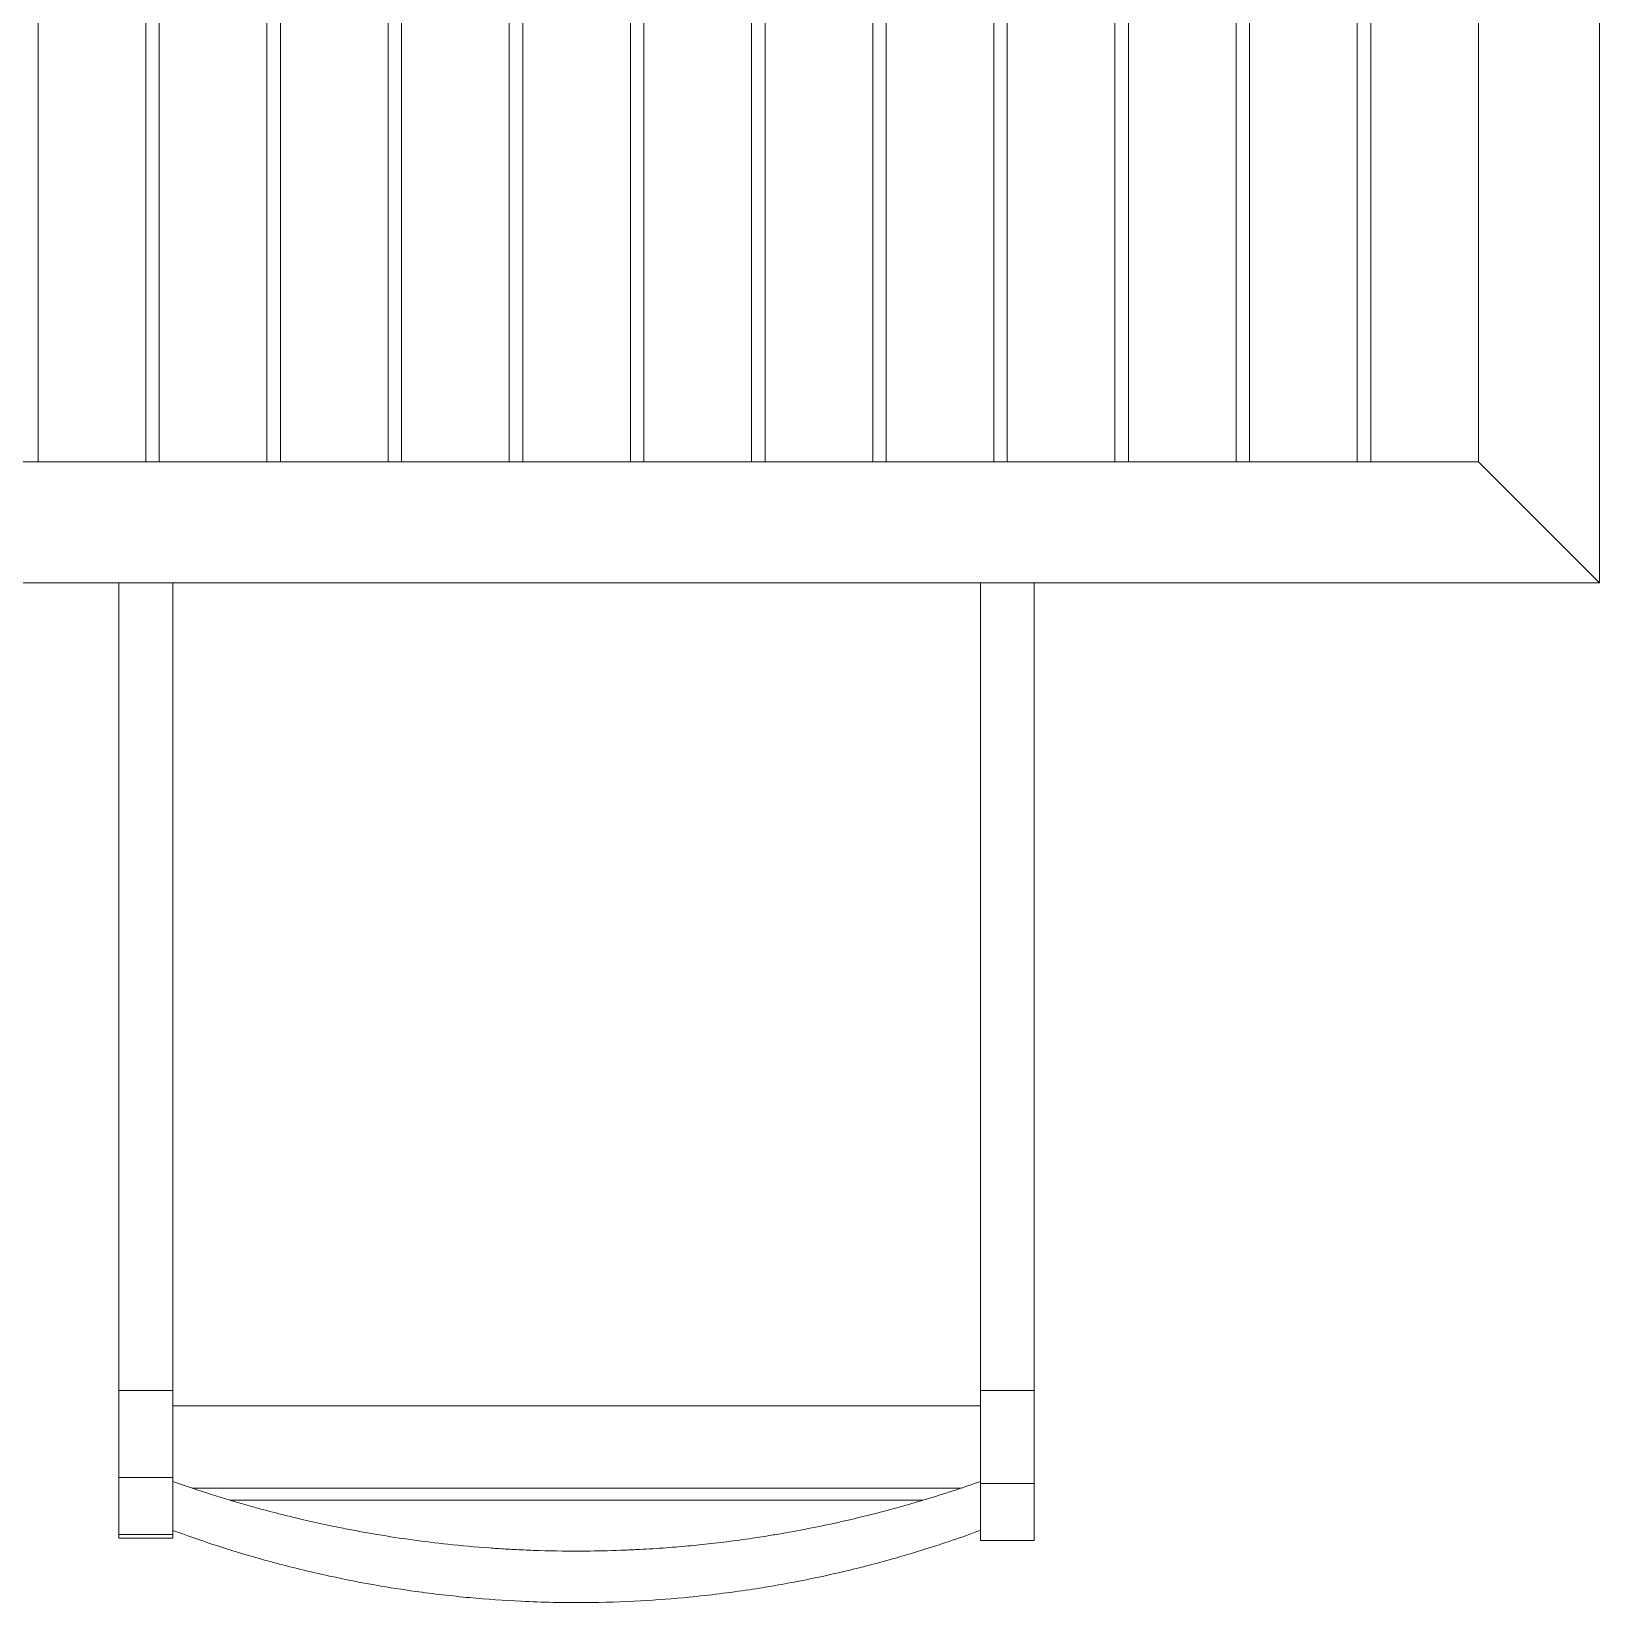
# Model space of a CAD drawing. Header units: metres. Extents: x -217 to -108, y -304 to -188.
# Drawn here: x -165.442 to -164.703, y -225.401 to -224.659 of the extents above; entities that cross this region are included whole.
import ezdxf

# ---------------------------------------------------------------- set-up
doc = ezdxf.new("R2010")
doc.units = ezdxf.units.M
doc.layers.add('I-FURN', color=30, linetype='Continuous', lineweight=9)
doc.layers.add('I-FURN-PNLS', color=30, linetype='Continuous', lineweight=9)

# ---------------------------------------------------------------- blocks, each defined once
blk = doc.blocks.new('Tableset-Outdoor_Reed - Tableset-Outdoor_Reed-797211-Nivel 3')
at = {"layer": 'I-FURN'}
blk.add_line((0.4826, -0.4826), (0.42545, -0.42545), dxfattribs=at)
at = {"layer": 'I-FURN-PNLS'}
for p, q in [((0.4826, -0.4826), (0.4826, 0.4826)), ((-0.254, 0.42545), (-0.254, -0.42545)), ((-0.2032, -0.42545), (-0.2032, 0.42545)), ((-0.19685, 0.42545), (-0.19685, -0.42545)), ((-0.14605, -0.42545), (-0.14605, 0.42545)), ((-0.1397, 0.42545), (-0.1397, -0.42545)), ((-0.0889, -0.42545), (-0.0889, 0.42545)), ((-0.08255, 0.42545), (-0.08255, -0.42545)), ((-0.03175, -0.42545), (-0.03175, 0.42545)), ((-0.0254, 0.42545), (-0.0254, -0.42545)), ((0.0254, -0.42545), (0.0254, 0.42545)), ((0.03175, 0.42545), (0.03175, -0.42545)), ((0.08255, -0.42545), (0.08255, 0.42545)), ((0.0889, 0.42545), (0.0889, -0.42545)), ((0.1397, -0.42545), (0.1397, 0.42545)), ((0.14605, 0.42545), (0.14605, -0.42545)), ((0.19685, -0.42545), (0.19685, 0.42545)), ((0.2032, 0.42545), (0.2032, -0.42545)), ((0.254, -0.42545), (0.254, 0.42545)), ((0.26035, 0.42545), (0.26035, -0.42545)), ((0.31115, -0.42545), (0.31115, 0.42545)), ((0.3175, 0.42545), (0.3175, -0.42545)), ((0.3683, -0.42545), (0.3683, 0.42545)), ((0.37465, 0.42545), (0.37465, -0.42545)), ((0.42545, -0.42545), (0.42545, 0.42545)), ((0.42545, 0.42545), (0.42545, -0.42545)), ((0.42545, -0.42545), (-0.42545, -0.42545)), ((-0.254, -0.42545), (-0.2032, -0.42545)), ((-0.19685, -0.42545), (-0.14605, -0.42545)), ((-0.1397, -0.42545), (-0.0889, -0.42545)), ((-0.08255, -0.42545), (-0.03175, -0.42545)), ((-0.0254, -0.42545), (0.0254, -0.42545)), ((0.03175, -0.42545), (0.08255, -0.42545)), ((0.0889, -0.42545), (0.1397, -0.42545)), ((0.14605, -0.42545), (0.19685, -0.42545)), ((0.2032, -0.42545), (0.254, -0.42545)), ((0.26035, -0.42545), (0.31115, -0.42545)), ((0.3175, -0.42545), (0.3683, -0.42545)), ((0.37465, -0.42545), (0.42545, -0.42545)), ((-0.4826, -0.4826), (0.4826, -0.4826)), ((-0.2159, -0.49192), (-0.2159, -0.4826)), ((-0.1905, -0.4826), (-0.1905, -0.49192)), ((0.1905, -0.48493), (0.1905, -0.4826)), ((0.1905, -0.49516), (0.1905, -0.48493)), ((0.2159, -0.4826), (0.2159, -0.48493)), ((0.2159, -0.48493), (0.2159, -0.49516)), ((-0.2159, -0.49469), (-0.2159, -0.49192)), ((-0.2159, -0.49784), (-0.2159, -0.49469)), ((-0.1905, -0.49192), (-0.1905, -0.49469)), ((-0.1905, -0.49469), (-0.1905, -0.49784)), ((0.1905, -0.50462), (0.1905, -0.49516)), ((0.2159, -0.49516), (0.2159, -0.50462)), ((-0.2159, -0.50152), (-0.2159, -0.49784)), ((-0.2159, -0.50495), (-0.2159, -0.50152)), ((-0.1905, -0.49784), (-0.1905, -0.50152)), ((-0.1905, -0.50152), (-0.1905, -0.50495)), ((-0.2159, -0.50722), (-0.2159, -0.50495)), ((-0.2159, -0.51101), (-0.2159, -0.50722)), ((-0.2159, -0.51352), (-0.2159, -0.51101)), ((-0.1905, -0.50495), (-0.1905, -0.50722)), ((-0.1905, -0.50722), (-0.1905, -0.51101)), ((-0.1905, -0.51101), (-0.1905, -0.51352)), ((0.1905, -0.5116), (0.1905, -0.50462)), ((0.2159, -0.50462), (0.2159, -0.5116)), ((-0.2159, -0.51777), (-0.2159, -0.51352)), ((-0.2159, -0.52087), (-0.2159, -0.51777)), ((-0.1905, -0.51352), (-0.1905, -0.51777)), ((-0.1905, -0.51777), (-0.1905, -0.52087)), ((0.1905, -0.51768), (0.1905, -0.5116)), ((0.1905, -0.52564), (0.1905, -0.51768)), ((0.2159, -0.5116), (0.2159, -0.51768)), ((0.2159, -0.51768), (0.2159, -0.52564)), ((-0.2159, -0.52218), (-0.2159, -0.52087)), ((-0.2159, -0.52417), (-0.2159, -0.52218)), ((-0.2159, -0.52616), (-0.2159, -0.52417)), ((-0.2159, -0.52849), (-0.2159, -0.52616)), ((-0.1905, -0.52087), (-0.1905, -0.52218)), ((-0.1905, -0.52218), (-0.1905, -0.52417)), ((-0.1905, -0.52417), (-0.1905, -0.52616)), ((-0.1905, -0.52616), (-0.1905, -0.52849)), ((0.1905, -0.53095), (0.1905, -0.52564)), ((0.2159, -0.52564), (0.2159, -0.53095)), ((-0.2159, -0.53078), (-0.2159, -0.52849)), ((-0.2159, -0.53326), (-0.2159, -0.53078)), ((-0.2159, -0.53537), (-0.2159, -0.53326)), ((-0.1905, -0.52849), (-0.1905, -0.53078)), ((-0.1905, -0.53078), (-0.1905, -0.53326)), ((-0.1905, -0.53326), (-0.1905, -0.53537)), ((0.1905, -0.53893), (0.1905, -0.53095)), ((0.2159, -0.53095), (0.2159, -0.53893)), ((-0.2159, -0.53734), (-0.2159, -0.53537)), ((-0.2159, -0.54033), (-0.2159, -0.53734)), ((-0.2159, -0.54229), (-0.2159, -0.54033)), ((-0.1905, -0.53537), (-0.1905, -0.53734)), ((-0.1905, -0.53734), (-0.1905, -0.54033)), ((-0.1905, -0.54033), (-0.1905, -0.54229)), ((0.1905, -0.5474), (0.1905, -0.53893)), ((0.2159, -0.53893), (0.2159, -0.5474)), ((-0.2159, -0.54494), (-0.2159, -0.54229)), ((-0.2159, -0.54854), (-0.2159, -0.54494)), ((-0.1905, -0.54229), (-0.1905, -0.54494)), ((-0.1905, -0.54494), (-0.1905, -0.54854)), ((0.1905, -0.55879), (0.1905, -0.5474)), ((0.2159, -0.5474), (0.2159, -0.55879)), ((-0.2159, -0.55184), (-0.2159, -0.54854)), ((-0.2159, -0.55537), (-0.2159, -0.55184)), ((-0.2159, -0.56203), (-0.2159, -0.55537)), ((-0.1905, -0.54854), (-0.1905, -0.55184)), ((-0.1905, -0.55184), (-0.1905, -0.55537)), ((-0.1905, -0.55537), (-0.1905, -0.56203)), ((-0.2159, -0.5687), (-0.2159, -0.56203)), ((-0.1905, -0.56203), (-0.1905, -0.5687)), ((0.1905, -0.56525), (0.1905, -0.55879)), ((0.2159, -0.55879), (0.2159, -0.56525)), ((-0.2159, -0.57473), (-0.2159, -0.5687)), ((-0.1905, -0.5687), (-0.1905, -0.57473)), ((0.1905, -0.57095), (0.1905, -0.56525)), ((0.2159, -0.56525), (0.2159, -0.57095)), ((-0.2159, -0.58076), (-0.2159, -0.57473)), ((-0.1905, -0.57473), (-0.1905, -0.58076)), ((0.1905, -0.57744), (0.1905, -0.57095)), ((0.1905, -0.58543), (0.1905, -0.57744)), ((0.2159, -0.57095), (0.2159, -0.57744)), ((0.2159, -0.57744), (0.2159, -0.58543)), ((-0.2159, -0.59143), (-0.2159, -0.58076)), ((-0.1905, -0.58076), (-0.1905, -0.59143)), ((0.1905, -0.59114), (0.1905, -0.58543)), ((0.2159, -0.58543), (0.2159, -0.59114)), ((-0.2159, -0.59781), (-0.2159, -0.59143)), ((-0.1905, -0.59143), (-0.1905, -0.59781)), ((0.1905, -0.59952), (0.1905, -0.59114)), ((0.2159, -0.59114), (0.2159, -0.59952)), ((-0.2159, -0.60384), (-0.2159, -0.59781)), ((-0.1905, -0.59781), (-0.1905, -0.60384)), ((0.1905, -0.60752), (0.1905, -0.59952)), ((0.2159, -0.59952), (0.2159, -0.60752)), ((-0.2159, -0.61247), (-0.2159, -0.60384)), ((-0.1905, -0.60384), (-0.1905, -0.61247)), ((0.1905, -0.61287), (0.1905, -0.60752)), ((0.2159, -0.60752), (0.2159, -0.61287)), ((-0.2159, -0.62307), (-0.2159, -0.61247)), ((-0.1905, -0.61247), (-0.1905, -0.62307)), ((0.1905, -0.62464), (0.1905, -0.61287)), ((0.2159, -0.61287), (0.2159, -0.62464)), ((-0.2159, -0.62771), (-0.2159, -0.62307)), ((-0.2159, -0.63319), (-0.2159, -0.62771)), ((-0.1905, -0.62307), (-0.1905, -0.62771)), ((-0.1905, -0.62771), (-0.1905, -0.63319)), ((0.1905, -0.63416), (0.1905, -0.62464)), ((0.2159, -0.62464), (0.2159, -0.63416)), ((-0.2159, -0.63838), (-0.2159, -0.63319)), ((-0.1905, -0.63319), (-0.1905, -0.63838)), ((0.1905, -0.6395), (0.1905, -0.63416)), ((0.2159, -0.63416), (0.2159, -0.6395)), ((-0.2159, -0.64242), (-0.2159, -0.63838)), ((-0.2159, -0.64702), (-0.2159, -0.64242)), ((-0.1905, -0.63838), (-0.1905, -0.64242)), ((-0.1905, -0.64242), (-0.1905, -0.64702)), ((0.1905, -0.6475), (0.1905, -0.6395)), ((0.2159, -0.6395), (0.2159, -0.6475)), ((-0.2159, -0.65277), (-0.2159, -0.64702)), ((-0.1905, -0.64702), (-0.1905, -0.65277)), ((0.1905, -0.65436), (0.1905, -0.6475)), ((0.2159, -0.6475), (0.2159, -0.65436)), ((-0.2159, -0.65966), (-0.2159, -0.65277)), ((-0.1905, -0.65277), (-0.1905, -0.65966)), ((0.1905, -0.66083), (0.1905, -0.65436)), ((0.2159, -0.65436), (0.2159, -0.66083)), ((-0.2159, -0.66629), (-0.2159, -0.65966)), ((-0.2159, -0.67233), (-0.2159, -0.66629)), ((-0.1905, -0.65966), (-0.1905, -0.66629)), ((-0.1905, -0.66629), (-0.1905, -0.67233)), ((0.1905, -0.66541), (0.1905, -0.66083)), ((0.1905, -0.67226), (0.1905, -0.66541)), ((0.2159, -0.66083), (0.2159, -0.66541)), ((0.2159, -0.66541), (0.2159, -0.67226)), ((-0.2159, -0.68068), (-0.2159, -0.67233)), ((-0.1905, -0.67233), (-0.1905, -0.68068)), ((0.1905, -0.67912), (0.1905, -0.67226)), ((0.2159, -0.67226), (0.2159, -0.67912)), ((-0.2159, -0.69134), (-0.2159, -0.68068)), ((-0.1905, -0.68068), (-0.1905, -0.69134)), ((0.1905, -0.68597), (0.1905, -0.67912)), ((0.2159, -0.67912), (0.2159, -0.68597)), ((0.1905, -0.69131), (0.1905, -0.68597)), ((0.2159, -0.68597), (0.2159, -0.69131)), ((-0.2159, -0.6945), (-0.2159, -0.69134)), ((-0.2159, -0.69911), (-0.2159, -0.6945)), ((-0.1905, -0.69134), (-0.1905, -0.6945)), ((-0.1905, -0.6945), (-0.1905, -0.69911)), ((0.1905, -0.69968), (0.1905, -0.69131)), ((0.2159, -0.69131), (0.2159, -0.69968)), ((-0.2159, -0.70573), (-0.2159, -0.69911)), ((-0.1905, -0.69911), (-0.1905, -0.70573)), ((0.1905, -0.70844), (0.1905, -0.69968)), ((0.2159, -0.69968), (0.2159, -0.70844)), ((-0.2159, -0.71121), (-0.2159, -0.70573)), ((-0.2159, -0.72012), (-0.2159, -0.71121)), ((-0.1905, -0.70573), (-0.1905, -0.71121)), ((-0.1905, -0.71121), (-0.1905, -0.72012)), ((0.1905, -0.71225), (0.1905, -0.70844)), ((0.2159, -0.70844), (0.2159, -0.71225)), ((0.1905, -0.71758), (0.1905, -0.71225)), ((0.1905, -0.72291), (0.1905, -0.71758)), ((0.2159, -0.71225), (0.2159, -0.71758)), ((0.2159, -0.71758), (0.2159, -0.72291)), ((-0.2159, -0.72387), (-0.2159, -0.72012)), ((-0.2159, -0.73221), (-0.2159, -0.72387)), ((-0.1905, -0.72012), (-0.1905, -0.72387)), ((-0.1905, -0.72387), (-0.1905, -0.73221)), ((0.1905, -0.72823), (0.1905, -0.72291)), ((0.2159, -0.72291), (0.2159, -0.72823)), ((-0.2159, -0.73943), (-0.2159, -0.73221)), ((-0.1905, -0.73221), (-0.1905, -0.73943)), ((0.1905, -0.73394), (0.1905, -0.72823)), ((0.2159, -0.72823), (0.2159, -0.73394)), ((-0.2159, -0.74489), (-0.2159, -0.73943)), ((-0.1905, -0.73943), (-0.1905, -0.74489)), ((0.1905, -0.73774), (0.1905, -0.73394)), ((0.1905, -0.74382), (0.1905, -0.73774)), ((0.2159, -0.73394), (0.2159, -0.73774)), ((0.2159, -0.73774), (0.2159, -0.74382)), ((-0.2159, -0.75064), (-0.2159, -0.74489)), ((-0.1905, -0.74489), (-0.1905, -0.75064)), ((0.1905, -0.75066), (0.1905, -0.74382)), ((0.2159, -0.74382), (0.2159, -0.75066)), ((-0.2159, -0.75582), (-0.2159, -0.75064)), ((-0.2159, -0.75755), (-0.2159, -0.75582)), ((-0.1905, -0.75064), (-0.1905, -0.75582)), ((-0.1905, -0.75582), (-0.1905, -0.75755)), ((0.1905, -0.7537), (0.1905, -0.75066)), ((0.1905, -0.75864), (0.1905, -0.7537)), ((0.2159, -0.75066), (0.2159, -0.7537)), ((0.2159, -0.7537), (0.2159, -0.75864)), ((-0.2159, -0.76387), (-0.2159, -0.75755)), ((-0.1905, -0.75755), (-0.1905, -0.76387)), ((0.1905, -0.7613), (0.1905, -0.75864)), ((0.1905, -0.7659), (0.1905, -0.7613)), ((0.2159, -0.75864), (0.2159, -0.7613)), ((0.2159, -0.7613), (0.2159, -0.7659)), ((-0.2159, -0.76707), (-0.2159, -0.76387)), ((-0.2159, -0.77254), (-0.2159, -0.76707)), ((-0.1905, -0.76387), (-0.1905, -0.76707)), ((-0.1905, -0.76707), (-0.1905, -0.77254)), ((0.1905, -0.77085), (0.1905, -0.7659)), ((0.2159, -0.7659), (0.2159, -0.77085)), ((-0.2159, -0.77743), (-0.2159, -0.77254)), ((-0.2159, -0.7826), (-0.2159, -0.77743)), ((-0.1905, -0.77254), (-0.1905, -0.77743)), ((-0.1905, -0.77743), (-0.1905, -0.7826)), ((0.1905, -0.77617), (0.1905, -0.77085)), ((0.1905, -0.78598), (0.1905, -0.77617)), ((0.2159, -0.77085), (0.2159, -0.77617)), ((0.2159, -0.77617), (0.2159, -0.78598)), ((-0.2159, -0.78835), (-0.2159, -0.7826)), ((-0.1905, -0.7826), (-0.1905, -0.78835)), ((-0.2159, -0.79642), (-0.2159, -0.78835)), ((-0.1905, -0.78835), (-0.1905, -0.79642)), ((0.1905, -0.80284), (0.1905, -0.78598)), ((0.2159, -0.78598), (0.2159, -0.80284)), ((-0.2159, -0.80132), (-0.2159, -0.79642)), ((-0.1905, -0.79642), (-0.1905, -0.80132)), ((-0.2159, -0.80678), (-0.2159, -0.80132)), ((-0.2159, -0.81309), (-0.2159, -0.80678)), ((-0.1905, -0.80132), (-0.1905, -0.80678)), ((-0.1905, -0.80678), (-0.1905, -0.81309)), ((0.1905, -0.80971), (0.1905, -0.80284)), ((0.2159, -0.80284), (0.2159, -0.80971)), ((-0.2159, -0.81739), (-0.2159, -0.81309)), ((-0.1905, -0.81309), (-0.1905, -0.81739)), ((0.1905, -0.8219), (0.1905, -0.80971)), ((0.2159, -0.80971), (0.2159, -0.8219)), ((-0.2159, -0.82094), (-0.2159, -0.81739)), ((-0.2159, -0.8261), (-0.2159, -0.82094)), ((-0.1905, -0.81739), (-0.1905, -0.82094)), ((-0.1905, -0.82094), (-0.1905, -0.8261)), ((0.1905, -0.83104), (0.1905, -0.8219)), ((0.2159, -0.8219), (0.2159, -0.83104)), ((-0.2159, -0.83154), (-0.2159, -0.8261)), ((-0.1905, -0.8261), (-0.1905, -0.83154)), ((-0.2159, -0.83732), (-0.2159, -0.83154)), ((-0.2159, -0.84108), (-0.2159, -0.83732)), ((-0.1905, -0.83154), (-0.1905, -0.83732)), ((-0.1905, -0.83732), (-0.1905, -0.84108)), ((0.1905, -0.84321), (0.1905, -0.83104)), ((0.2159, -0.83104), (0.2159, -0.84321)), ((-0.2159, -0.84309), (-0.2159, -0.84108)), ((-0.2159, -0.84971), (-0.2159, -0.84309)), ((-0.1905, -0.84108), (-0.1905, -0.84309)), ((-0.1905, -0.84309), (-0.1905, -0.84971)), ((0.1905, -0.86394), (0.1905, -0.84321)), ((0.2159, -0.84321), (0.2159, -0.86394)), ((-0.2159, -0.85402), (-0.2159, -0.84971)), ((-0.1905, -0.84971), (-0.1905, -0.85402)), ((-0.2159, -0.85917), (-0.2159, -0.85402)), ((-0.2159, -0.86358), (-0.2159, -0.85917)), ((-0.1905, -0.85402), (-0.1905, -0.85917)), ((-0.1905, -0.85917), (-0.1905, -0.86358)), ((-0.1905, -0.86351), (-0.2159, -0.86351)), ((-0.2159, -0.86428), (-0.2159, -0.86358)), ((-0.2159, -0.8658), (-0.2159, -0.86428)), ((-0.2159, -0.86733), (-0.2159, -0.8658)), ((-0.1905, -0.86358), (-0.1905, -0.86428)), ((-0.1905, -0.86428), (-0.1905, -0.8658)), ((-0.1905, -0.8658), (-0.1905, -0.86733)), ((0.2159, -0.86351), (0.1905, -0.86351)), ((0.1905, -0.86423), (0.1905, -0.86373)), ((0.1905, -0.86644), (0.1905, -0.86423)), ((0.1905, -0.86779), (0.1905, -0.86644)), ((0.2159, -0.86373), (0.2159, -0.86423)), ((0.2159, -0.86423), (0.2159, -0.86644)), ((0.2159, -0.86644), (0.2159, -0.86779)), ((-0.2159, -0.86944), (-0.2159, -0.86733)), ((-0.2159, -0.87301), (-0.2159, -0.86944)), ((-0.2159, -0.87634), (-0.2159, -0.87301)), ((-0.1905, -0.86733), (-0.1905, -0.86944)), ((-0.1905, -0.86944), (-0.1905, -0.87301)), ((-0.1905, -0.87083), (0.1905, -0.87083)), ((-0.1905, -0.87301), (-0.1905, -0.87634)), ((0.1905, -0.86864), (0.1905, -0.86779)), ((0.1905, -0.87014), (0.1905, -0.86864)), ((0.1905, -0.87243), (0.1905, -0.87014)), ((0.1905, -0.87529), (0.1905, -0.87243)), ((0.2159, -0.86779), (0.2159, -0.86864)), ((0.2159, -0.86864), (0.2159, -0.87014)), ((0.2159, -0.87014), (0.2159, -0.87243)), ((0.2159, -0.87243), (0.2159, -0.87529)), ((-0.2159, -0.88022), (-0.2159, -0.87634)), ((-0.2159, -0.88234), (-0.2159, -0.88022)), ((-0.1905, -0.87634), (-0.1905, -0.88022)), ((-0.1905, -0.88022), (-0.1905, -0.88234)), ((0.1905, -0.87853), (0.1905, -0.87529)), ((0.1905, -0.88172), (0.1905, -0.87853)), ((0.1905, -0.88484), (0.1905, -0.88172)), ((0.2159, -0.87529), (0.2159, -0.87853)), ((0.2159, -0.87853), (0.2159, -0.88172)), ((0.2159, -0.88172), (0.2159, -0.88484)), ((-0.2159, -0.88519), (-0.2159, -0.88234)), ((-0.2159, -0.88737), (-0.2159, -0.88519)), ((-0.2159, -0.89035), (-0.2159, -0.88737)), ((-0.1905, -0.88234), (-0.1905, -0.88519)), ((-0.1905, -0.88519), (-0.1905, -0.88737)), ((-0.1905, -0.88737), (-0.1905, -0.89035)), ((0.1905, -0.88829), (0.1905, -0.88484)), ((0.1905, -0.89179), (0.1905, -0.88829)), ((0.2159, -0.88484), (0.2159, -0.88829)), ((0.2159, -0.88829), (0.2159, -0.89179)), ((-0.2159, -0.89332), (-0.2159, -0.89035)), ((-0.2159, -0.89612), (-0.2159, -0.89332)), ((-0.2159, -0.90463), (-0.2159, -0.89612)), ((-0.1905, -0.89035), (-0.1905, -0.89332)), ((-0.1905, -0.89332), (-0.1905, -0.89612)), ((-0.1905, -0.89612), (-0.1905, -0.90463)), ((0.1905, -0.89531), (0.1905, -0.89179)), ((0.1905, -0.89844), (0.1905, -0.89531)), ((0.2159, -0.89179), (0.2159, -0.89531)), ((0.2159, -0.89531), (0.2159, -0.89844)), ((0.1905, -0.90202), (0.1905, -0.89844)), ((0.1905, -0.90647), (0.1905, -0.90202)), ((0.2159, -0.89844), (0.2159, -0.90202)), ((0.2159, -0.90202), (0.2159, -0.9075)), ((-0.2159, -0.93144), (-0.2159, -0.90463)), ((-0.2159, -0.90463), (-0.1905, -0.90463)), ((-0.1905, -0.90463), (-0.1905, -0.93144)), ((-0.18131, -0.90965), (0.18132, -0.90965)), ((0.1905, -0.90727), (0.1905, -0.90647)), ((0.1905, -0.90727), (0.1905, -0.90647)), ((0.1905, -0.9075), (0.1905, -0.90727)), ((0.1905, -0.93438), (0.1905, -0.9075)), ((0.1905, -0.9075), (0.2159, -0.9075)), ((0.2159, -0.9075), (0.2159, -0.93438)), ((-0.16353, -0.91529), (0.16358, -0.91529)), ((-0.2159, -0.93317), (-0.2159, -0.93144)), ((-0.2159, -0.93144), (-0.1905, -0.93144)), ((-0.2159, -0.93317), (-0.1905, -0.93317)), ((-0.1905, -0.93144), (-0.1905, -0.93317)), ((0.1905, -0.93438), (0.2159, -0.93438))]:
    blk.add_line(p, q, dxfattribs=at)
for centre, radius, start, end in [((0, -0.37102), 0.56833, 250.41563, 251.60025), ((0, -0.37102), 0.56833, 251.60025, 252.41509), ((0, -0.37102), 0.56833, 287.16587, 288.54831), ((0, -0.37102), 0.56833, 288.54831, 289.58437), ((0, -0.37102), 0.56833, 252.41509, 253.27754), ((0, -0.37102), 0.56833, 253.27754, 254.00393), ((0, -0.37102), 0.56833, 254.00393, 254.66165), ((0, -0.37102), 0.56833, 284.68493, 285.6515), ((0, -0.37102), 0.56833, 285.6515, 286.06578), ((0, -0.37102), 0.56833, 286.06578, 287.16587), ((0, -0.37102), 0.56833, 254.66165, 255.84258), ((0, -0.37102), 0.56833, 255.84258, 256.90649), ((0, -0.37102), 0.56833, 256.90649, 258.0728), ((0, -0.37102), 0.56833, 282.16375, 283.41549), ((0, -0.37102), 0.56833, 283.41549, 283.9519), ((0, -0.37102), 0.56833, 283.9519, 284.68493), ((0, -0.41393), 0.54969, 249.7229, 251.81297), ((0, -0.37102), 0.56833, 258.0728, 258.94317), ((0, -0.37102), 0.56833, 258.94317, 259.70227), ((0, -0.37102), 0.56833, 259.70227, 260.48201), ((0, -0.37102), 0.56833, 260.48201, 262.17268), ((0, -0.37102), 0.56833, 277.77948, 278.38897), ((0, -0.37102), 0.56833, 278.38897, 279.30268), ((0, -0.37102), 0.56833, 279.30268, 279.99954), ((0, -0.37102), 0.56833, 279.99954, 281.44019), ((0, -0.37102), 0.56833, 281.44019, 282.16375), ((0, -0.41393), 0.54969, 288.81206, 290.2771), ((0, -0.41393), 0.54969, 251.81297, 253.85662), ((0, -0.37102), 0.56833, 262.17268, 263.86285), ((0, -0.37102), 0.56833, 263.86285, 265.85324), ((0, -0.37102), 0.56833, 265.85324, 266.2252), ((0, -0.37102), 0.56833, 266.2252, 267.0165), ((0, -0.37102), 0.56833, 267.0165, 267.94162), ((0, -0.37102), 0.56833, 267.94162, 270.15731), ((0, -0.37102), 0.56833, 270.15731, 270.6452), ((0, -0.37102), 0.56833, 270.6452, 272.30719), ((0, -0.37102), 0.56833, 272.30719, 272.99091), ((0, -0.37102), 0.56833, 272.99091, 274.26814), ((0, -0.37102), 0.56833, 274.26814, 275.44886), ((0, -0.37102), 0.56833, 275.44886, 275.98716), ((0, -0.37102), 0.56833, 275.98716, 276.5629), ((0, -0.37102), 0.56833, 276.5629, 277.77948), ((0, -0.41393), 0.54969, 285.7393, 287.44202), ((0, -0.41393), 0.54969, 287.44202, 288.81206), ((0, -0.41393), 0.54969, 253.85662, 256.29131), ((0, -0.41393), 0.54969, 256.29131, 257.75966), ((0, -0.41393), 0.54969, 283.26516, 285.7393), ((0, -0.41393), 0.54969, 257.75966, 260.10313), ((0, -0.41393), 0.54969, 260.10313, 262.05288), ((0, -0.41393), 0.54969, 278.53014, 281.0899), ((0, -0.41393), 0.54969, 281.0899, 283.26516), ((0, -0.41393), 0.54969, 262.05288, 264.73686), ((0, -0.41393), 0.54969, 264.73686, 267.28154), ((0, -0.41393), 0.54969, 267.28154, 270.40732), ((0, -0.41393), 0.54969, 270.40732, 273.15947), ((0, -0.41393), 0.54969, 273.15947, 275.54985), ((0, -0.41393), 0.54969, 275.54985, 278.53014)]:
    blk.add_arc(centre, radius, start, end, dxfattribs=at)

msp = doc.modelspace()

# ---------------------------------------------------------------- block references
at = {"layer": 'I-FURN-PNLS'}
msp.add_blockref('Tableset-Outdoor_Reed - Tableset-Outdoor_Reed-797211-Nivel 3', (-165.18522, -224.43692), dxfattribs=at)

doc.saveas('drawing.dxf')
